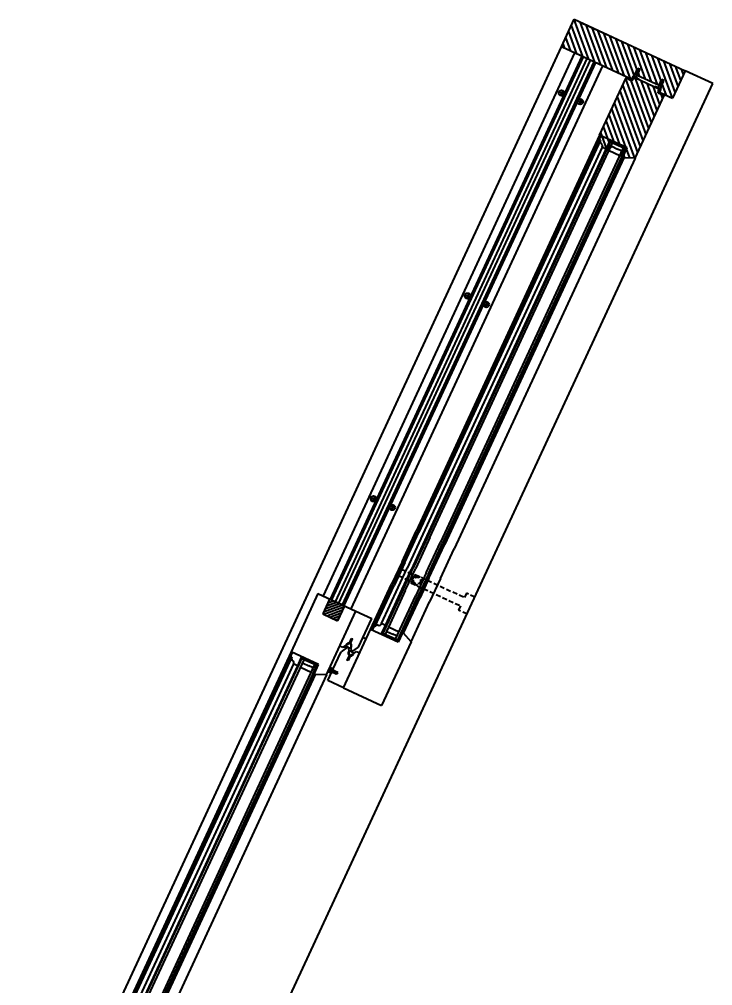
# Model space of a CAD drawing. Header units: inches. Extents: x 1985 to 11287, y 379 to 3234.
# Drawn here: x 7336.3 to 7373.5, y 1508.8 to 1560.6 of the extents above; entities that cross this region are included whole.
import ezdxf

# ---------------------------------------------------------------- set-up
doc = ezdxf.new("R2010")
doc.units = ezdxf.units.IN
doc.header["$MEASUREMENT"] = 0
doc.linetypes.add('HIDDEN', pattern=[0.375, 0.25, -0.125])
doc.layers.get('0').update_dxf_attribs({"linetype": 'CONTINUOUS'})
doc.layers.get('Defpoints').update_dxf_attribs({"linetype": 'CONTINUOUS'})
for name, color, linetype in [('glass 99', 6, 'CONTINUOUS'), ('glazing tape 99', 7, 'CONTINUOUS'), ('hardware 99', 94, 'CONTINUOUS'), ('hatch 99', 1, 'CONTINUOUS'), ('weatherstripping 99', 5, 'CONTINUOUS'), ('wood detail 99', 7, 'CONTINUOUS')]:
    doc.layers.add(name, color=color, linetype=linetype)
doc.styles.get("Standard").update_dxf_attribs({"font": 'txt.shx', "width": 0.8})
doc.dimstyles.new('Elevation', dxfattribs={"dimscale": 2, "dimtxt": 0.75, "dimasz": 0.0625, "dimexe": 0.0625, "dimexo": 0.0625, "dimgap": 0.0625, "dimtad": 1, "dimdec": 5, "dimzin": 0, "dimdsep": 46, "dimlunit": 5, "dimtxsty": 'Standard', "dimblk1": 'OBLIQUE', "dimblk2": 'OBLIQUE', "dimsah": 1, "dimcen": 2, "dimdle": 0.0625, "dimclrd": 1, "dimclre": 1, "dimadec": 1, "dimazin": 0, "dimtfac": 0.375, "dimtdec": 5, "dimtmove": 0, "dimatfit": 3, "dimldrblk": 'OBLIQUE', "dimfxl": 1, "dimfrac": 2, "dimtolj": 1, "dimtzin": 0, "dimarcsym": 0})

# ---------------------------------------------------------------- blocks, each defined once
blk = doc.blocks.new('_OBLIQUE')
at = {"color": 0, "linetype": 'ByBlock'}
blk.add_line((-0.5, -0.5), (0.5, 0.5), dxfattribs=at)
blk = doc.blocks.new('*D167')
at = {"layer": 'Defpoints', "color": 0}
for p in [(7365.412, 1559.165), (7335.455, 1503.481), (7204.665, 1497.57), (7336.866, 1497.57), (7336.866, 1497.57)]:
    blk.add_point(p, dxfattribs=at)
at = {"layer": 'wood detail 99', "color": 1, "lineweight": -2}
blk.add_arc((7336.866, 1497.57), 6.078, 65.1346, 180, dxfattribs=at)
at = {"layer": 'wood detail 99', "color": 1, "lineweight": -2, "xscale": 0.125, "yscale": 0.125, "zscale": 0.125}
for p, rotation in [((7339.421, 1503.084), 335.1346450684126), ((7330.788, 1497.57), 270.000000000004)]:
    blk.add_blockref('_OBLIQUE', p, dxfattribs=dict(at, rotation=rotation))
at = {"layer": 'wood detail 99', "color": 0, "insert": (7333.123, 1503.429), "char_height": 1.5, "attachment_point": 5, "rotation": 32.5673}
blk.add_mtext('\\A1;114.9°"', dxfattribs=at)

msp = doc.modelspace()

# ---------------------------------------------------------------- hatches: boundary and pattern name
at = {"layer": 'glazing tape 99'}
h = msp.add_hatch(color=7, dxfattribs=at)
h.paths.add_polyline_path([(7368.004352, 1554.131364), (7367.794108, 1553.677715), (7367.850814, 1553.651434), (7368.061058, 1554.105084)])
h.paths.add_polyline_path([(7368.845063, 1553.715836), (7368.634819, 1553.262186), (7368.691525, 1553.235906), (7368.901769, 1553.689555)])
h = msp.add_hatch(color=7, dxfattribs=at)
h.paths.add_polyline_path([(7355.948141, 1528.117305), (7355.737898, 1527.663655), (7355.794604, 1527.637375), (7356.004847, 1528.091024)])
h.paths.add_polyline_path([(7356.808615, 1527.744419), (7356.598371, 1527.29077), (7356.655078, 1527.26449), (7356.865321, 1527.718139)])
h = msp.add_hatch(color=7, dxfattribs=at)
h.paths.add_polyline_path([(7351.434067, 1526.403548), (7351.223823, 1525.949898), (7351.280529, 1525.923618), (7351.490773, 1526.377267)])
h.paths.add_polyline_path([(7352.274777, 1525.988019), (7352.064534, 1525.53437), (7352.12124, 1525.50809), (7352.331483, 1525.961739)])
at = {"layer": 'hardware 99'}
h = msp.add_hatch(dxfattribs=at)
h.set_pattern_fill('ANSI31', color=256, angle=65.1346451, style=0)
h.set_pattern_definition([(20.134645, (6312.31245, 2363.49343), (0.043028434, -0.117360785), [])])
h.paths.add_polyline_path([(7352.952597, 1529.53149), (7352.58467, 1528.737604), (7353.378556, 1528.369678), (7353.746483, 1529.163564)])
at = {"layer": 'hatch 99'}
h = msp.add_hatch(dxfattribs=at)
h.set_pattern_fill('ANSI31', color=256, scale=2, angle=65.1346451, style=0)
h.set_pattern_definition([(110.134645, (8628.2053, 1199.71944), (-0.23472157, -0.08605687), [])])
h.paths.add_polyline_path([(7366.094978, 1560.638999), (7365.411686, 1559.16464), (7369.140115, 1557.4367), (7369.360486, 1557.696082), (7369.474041, 1557.941103), (7369.511651, 1558.022256), (7369.625063, 1557.969695), (7369.473898, 1557.643521), (7370.641591, 1557.102354), (7370.792757, 1557.428528), (7370.906169, 1557.375967), (7370.755004, 1557.049793), (7370.699535, 1556.713987), (7371.365832, 1556.405192), (7372.049124, 1557.879552)])
h.paths.add_polyline_path([(7369.334779, 1557.522279), (7369.184716, 1557.347144), (7368.872834, 1557.491685), (7367.453695, 1554.429566), (7368.928055, 1553.746274), (7368.691525, 1553.235906), (7368.748231, 1553.209626), (7369.359954, 1553.191825), (7370.914255, 1556.545589), (7370.602374, 1556.690131), (7370.639006, 1556.917836)])
h.paths.add_polyline_path([(7367.531723, 1554.393404), (7367.436477, 1554.187888), (7367.493183, 1554.161608), (7367.487665, 1554.149702, 0.350781059), (7367.540894, 1553.967281, -0.375199902), (7367.588605, 1553.772955), (7367.794108, 1553.677715), (7368.020757, 1554.166762)], flags=17)
at = {"layer": 'weatherstripping 99'}
h = msp.add_hatch(dxfattribs=at)
h.set_pattern_fill('ANSI36', color=256, scale=0.125, angle=380.1346451, style=0)
h.set_pattern_definition([(155.1346451, (6514.06069, 161.94429), (-0.01823882797, 0.02567423696), [0.0390625, -0.0078125, 0, -0.0078125])])
h.paths.add_polyline_path([(7352.972419, 1525.850803), (7353.112542, 1525.785863), (7353.00742, 1525.559038), (7352.855409, 1525.629487)])
msp.add_hatch(color=256, dxfattribs=at).paths.add_polyline_path([(7353.112542, 1525.785863), (7353.140644, 1525.772839), (7353.100495, 1525.686165), (7353.118471, 1525.645069), (7353.172722, 1525.619927), (7353.159396, 1525.694711), (7353.18507, 1525.682812), (7353.198396, 1525.608028), (7353.269971, 1525.574857), (7353.256646, 1525.649641), (7353.282319, 1525.637742), (7353.309564, 1525.538321), (7353.303361, 1525.524937), (7353.074865, 1525.630833), (7353.035566, 1525.545994), (7353.00742, 1525.559038)])

# ---------------------------------------------------------------- linework, layer by layer
at = {"layer": 'glass 99', "color": 6}
for p, q in [((7358.229269, 1532.890727), (7368.061058, 1554.105084)), ((7358.342681, 1532.838166), (7368.151476, 1554.002906)), ((7368.718537, 1553.740102), (7358.909743, 1532.575362)), ((7368.845063, 1553.715836), (7359.023155, 1532.522801)), ((7367.963228, 1553.596719), (7368.53029, 1553.333915)), ((7368.101608, 1553.82398), (7368.029076, 1553.7388)), ((7368.831949, 1553.687541), (7368.038063, 1554.055467)), ((7368.101608, 1553.82398), (7368.414634, 1553.678908)), ((7368.614247, 1553.586397), (7368.414634, 1553.678908)), ((7368.614247, 1553.586397), (7368.596137, 1553.475995)), ((7358.229269, 1532.890727), (7357.466406, 1531.244674)), ((7358.342681, 1532.838166), (7357.579818, 1531.192113)), ((7358.146879, 1530.929308), (7358.909743, 1532.575362)), ((7358.260292, 1530.876747), (7359.023155, 1532.522801)), ((7356.906277, 1530.036068), (7357.466406, 1531.244674)), ((7357.01969, 1529.983507), (7357.579818, 1531.192113)), ((7358.146879, 1530.929308), (7357.586751, 1529.720702)), ((7358.260292, 1530.876747), (7357.700164, 1529.668141)), ((7356.906277, 1530.036068), (7355.794604, 1527.637375)), ((7357.01969, 1529.983507), (7355.931011, 1527.63443)), ((7356.498072, 1527.371626), (7357.586751, 1529.720702)), ((7356.598371, 1527.29077), (7357.700164, 1529.668141)), ((7356.611485, 1527.319065), (7355.817598, 1527.686991)), ((7356.034302, 1527.78598), (7356.052412, 1527.896383)), ((7356.034302, 1527.78598), (7356.347328, 1527.640909)), ((7356.11826, 1528.038463), (7356.685321, 1527.775659)), ((7356.546942, 1527.548398), (7356.347328, 1527.640909)), ((7356.546942, 1527.548398), (7356.619474, 1527.633578)), ((7341.685264, 1505.219617), (7351.490773, 1526.377267)), ((7341.798676, 1505.167056), (7351.58119, 1526.27509)), ((7352.261664, 1525.959725), (7351.467778, 1526.327651)), ((7352.148252, 1526.012285), (7342.365738, 1504.904251)), ((7352.274777, 1525.988019), (7342.47915, 1504.85169)), ((7351.392943, 1525.868903), (7351.960005, 1525.606098)), ((7351.531323, 1526.096164), (7351.45879, 1526.010984)), ((7351.531323, 1526.096164), (7351.844348, 1525.951092)), ((7352.043962, 1525.858581), (7351.844348, 1525.951092)), ((7352.043962, 1525.858581), (7352.025852, 1525.748179))]:
    msp.add_line(p, q, dxfattribs=at)
at = {"layer": 'glazing tape 99', "color": 7}
for p, q in [((7368.004352, 1554.131364), (7368.061058, 1554.105084)), ((7367.794108, 1553.677715), (7367.850814, 1553.651434)), ((7355.948141, 1528.117305), (7356.004847, 1528.091024)), ((7355.737898, 1527.663655), (7355.794604, 1527.637375)), ((7351.434067, 1526.403548), (7351.490773, 1526.377267)), ((7351.223823, 1525.949898), (7351.280529, 1525.923618))]:
    msp.add_line(p, q, dxfattribs=at)
at = {"layer": 'glazing tape 99'}
for p, q in [((7367.850814, 1553.651434), (7368.061058, 1554.105084)), ((7368.634819, 1553.262186), (7368.845063, 1553.715836)), ((7368.845063, 1553.715836), (7368.901769, 1553.689555)), ((7368.634819, 1553.262186), (7368.691525, 1553.235906)), ((7355.794604, 1527.637375), (7356.004847, 1528.091024)), ((7356.808615, 1527.744419), (7356.598371, 1527.29077)), ((7356.808615, 1527.744419), (7356.865321, 1527.718139)), ((7356.598371, 1527.29077), (7356.655078, 1527.26449)), ((7351.280529, 1525.923618), (7351.490773, 1526.377267)), ((7352.064534, 1525.53437), (7352.274777, 1525.988019)), ((7352.274777, 1525.988019), (7352.331483, 1525.961739)), ((7352.064534, 1525.53437), (7352.12124, 1525.50809))]:
    msp.add_line(p, q, dxfattribs=at)
at = {"layer": 'hardware 99'}
for p, q in [((7366.109172, 1558.84139), (7352.601019, 1529.694429)), ((7366.490237, 1558.664785), (7352.982084, 1529.517824)), ((7366.571894, 1558.626941), (7353.063741, 1529.47998)), ((7366.766963, 1558.536537), (7353.25881, 1529.389576)), ((7366.948423, 1558.452439), (7353.44027, 1529.305478)), ((7367.143492, 1558.362034), (7353.635339, 1529.215073)), ((7367.225149, 1558.324191), (7353.716996, 1529.17723)), ((7367.606214, 1558.147586), (7354.098061, 1529.000625)), ((7365.271951, 1556.74951), (7365.544141, 1556.623364)), ((7365.471119, 1556.822532), (7365.344973, 1556.550342)), ((7366.551242, 1556.156623), (7366.279052, 1556.282769)), ((7366.47822, 1556.355791), (7366.352074, 1556.083601)), ((7360.226104, 1545.861929), (7360.498293, 1545.735783)), ((7360.425272, 1545.93495), (7360.299125, 1545.662761)), ((7361.505395, 1545.269042), (7361.233205, 1545.395188)), ((7361.432373, 1545.46821), (7361.306227, 1545.19602)), ((7355.180256, 1534.974348), (7355.452446, 1534.848201)), ((7355.379424, 1535.047369), (7355.253278, 1534.77518)), ((7356.459547, 1534.38146), (7356.187358, 1534.507607)), ((7356.386526, 1534.580628), (7356.260379, 1534.308439)), ((7353.746483, 1529.163564), (7352.952597, 1529.53149))]:
    msp.add_line(p, q, dxfattribs=at)
for centre in [(7365.408046, 1556.686437), (7366.415147, 1556.219696), (7360.362199, 1545.798856), (7361.3693, 1545.332115), (7355.316351, 1534.911274), (7356.323452, 1534.444534)]:
    msp.add_circle(centre, 0.15, dxfattribs=at)
at = {"layer": 'weatherstripping 99'}
for p, q in [((7369.474041, 1557.941103), (7369.352424, 1557.678686)), ((7369.459892, 1557.760747), (7369.417669, 1557.669642)), ((7369.459892, 1557.760747), (7369.488258, 1557.683378)), ((7369.474041, 1557.941103), (7369.531201, 1557.914613)), ((7369.513361, 1557.876119), (7369.477732, 1557.79924)), ((7369.477732, 1557.79924), (7369.506098, 1557.721871)), ((7369.513361, 1557.876119), (7369.541727, 1557.798751)), ((7369.531201, 1557.914613), (7369.559567, 1557.837244)), ((7369.559567, 1557.837244), (7369.541727, 1557.798751)), ((7369.352424, 1557.678686), (7369.219372, 1557.529987)), ((7369.219372, 1557.529987), (7369.309777, 1557.586665)), ((7369.339311, 1557.52643), (7369.564208, 1557.422202)), ((7369.39244, 1557.615204), (7369.427162, 1557.599113)), ((7369.417669, 1557.669642), (7369.452391, 1557.653551)), ((7369.462127, 1557.626995), (7369.453717, 1557.608849)), ((7369.564208, 1557.422202), (7369.481706, 1557.490351)), ((7369.506098, 1557.721871), (7369.488258, 1557.683378)), ((7370.734071, 1557.293027), (7370.716231, 1557.254534)), ((7370.7936, 1557.2829), (7370.716231, 1557.254534)), ((7370.81144, 1557.321394), (7370.734071, 1557.293027)), ((7370.8686, 1557.294903), (7370.746982, 1557.032485)), ((7370.7936, 1557.2829), (7370.757971, 1557.206021)), ((7370.8686, 1557.294903), (7370.81144, 1557.321394)), ((7370.639285, 1556.924065), (7370.414388, 1557.028293)), ((7370.414388, 1557.028293), (7370.519715, 1557.009393)), ((7370.636631, 1557.082778), (7370.628222, 1557.064632)), ((7370.672679, 1557.021985), (7370.637958, 1557.038077)), ((7370.680602, 1557.177655), (7370.662762, 1557.139161)), ((7370.740131, 1557.167527), (7370.662762, 1557.139161)), ((7370.697909, 1557.076423), (7370.663187, 1557.092515)), ((7370.757971, 1557.206021), (7370.680602, 1557.177655)), ((7370.740131, 1557.167527), (7370.697909, 1557.076423)), ((7370.719499, 1556.834853), (7370.704335, 1556.940464)), ((7370.746982, 1557.032485), (7370.719499, 1556.834853)), ((7354.163852, 1527.408586), (7354.04559, 1527.153408)), ((7353.915406, 1526.238131), (7354.033668, 1526.493309)), ((7352.855409, 1525.629487), (7352.960531, 1525.856312)), ((7353.035566, 1525.545994), (7352.855409, 1525.629487)), ((7353.140644, 1525.772839), (7352.960531, 1525.856312)), ((7353.00742, 1525.559038), (7353.112542, 1525.785863)), ((7353.074865, 1525.630833), (7353.035566, 1525.545994)), ((7353.074865, 1525.630833), (7353.303361, 1525.524937)), ((7353.140644, 1525.772839), (7353.100495, 1525.686165)), ((7353.100495, 1525.686165), (7353.118471, 1525.645069)), ((7353.118471, 1525.645069), (7353.172722, 1525.619927)), ((7353.172722, 1525.619927), (7353.159396, 1525.694711)), ((7353.18507, 1525.682812), (7353.159396, 1525.694711)), ((7353.198396, 1525.608028), (7353.18507, 1525.682812)), ((7353.198396, 1525.608028), (7353.269971, 1525.574857)), ((7353.269971, 1525.574857), (7353.256646, 1525.649641)), ((7353.282319, 1525.637742), (7353.256646, 1525.649641)), ((7353.309564, 1525.538321), (7353.282319, 1525.637742)), ((7353.309564, 1525.538321), (7353.303361, 1525.524937)), ((7353.303361, 1525.524937), (7353.309564, 1525.538321))]:
    msp.add_line(p, q, dxfattribs=at)
for centre, radius, start, end in [((7369.366645, 1557.577191), 0.057652, 170.5418568, 241.6981924), ((7369.587785, 1557.66053), 0.200534, 193.0632079, 238.0632079), ((7369.435571, 1557.617259), 0.02, 245.1346451, 335.1346451), ((7369.443981, 1557.635405), 0.02, 335.1346451, 65.1346451), ((7370.580997, 1557.200333), 0.200534, 252.2060822, 297.2060822), ((7370.646368, 1557.056223), 0.02, 155.1346451, 245.1346451), ((7370.654777, 1557.074369), 0.02, 65.1346451, 155.1346451), ((7370.660348, 1556.977732), 0.057652, 248.5710977, 319.7274333), ((7353.979889, 1527.011643), 0.15625, 339.3326926, 150.9365975), ((7353.897944, 1527.057185), 0.0625, 150.9365975, 215.2233593), ((7354.051114, 1527.165328), 0.25, 215.2233593, 275.0459308), ((7354.099369, 1526.635075), 0.15625, 159.3326926, 330.9365975), ((7354.011653, 1526.668163), 0.0625, 95.0459308, 159.3326926), ((7354.028144, 1526.481389), 0.25, 35.2233593, 95.0459308), ((7354.067606, 1526.978555), 0.0625, 275.0459308, 339.3326926), ((7354.181315, 1526.589533), 0.0625, 330.9365975, 35.2233593)]:
    msp.add_arc(centre, radius, start, end, dxfattribs=at)
at = {"layer": 'wood detail 99', "color": 0}
for p, q in [((7365.411686, 1559.16464), (7366.094978, 1560.638999)), ((7366.094978, 1560.638999), (7372.049124, 1557.879552)), ((7366.520274, 1560.441896), (7368.164752, 1559.679763)), ((7366.520274, 1560.441896), (7368.164752, 1559.679763)), ((7367.370866, 1560.047689), (7368.164752, 1559.679763)), ((7367.370866, 1560.047689), (7368.164752, 1559.679763)), ((7369.140115, 1557.4367), (7365.411686, 1559.16464)), ((7369.359954, 1553.191825), (7370.914255, 1556.545589)), ((7352.789669, 1525.464009), (7354.37025, 1528.874479)), ((7352.789669, 1525.464009), (7354.37025, 1528.874479)), ((7354.511273, 1526.949212), (7355.220843, 1528.480272)), ((7353.709012, 1524.772237), (7355.154431, 1527.891062)), ((7353.709012, 1524.772237), (7355.154431, 1527.891062)), ((7357.331015, 1527.236611), (7355.750434, 1523.82614)), ((7353.113383, 1525.716587), (7353.567995, 1526.697516)), ((7352.85842, 1525.166444), (7353.073858, 1525.631301))]:
    msp.add_line(p, q, dxfattribs=at)
at = {"layer": 'wood detail 99'}
for p, q in [((7336.865606, 1497.569877), (7365.411686, 1559.16464)), ((7369.360486, 1557.696082), (7369.511651, 1558.022256)), ((7369.473898, 1557.643521), (7369.625063, 1557.969695)), ((7369.511651, 1558.022256), (7369.625063, 1557.969695)), ((7372.049124, 1557.879552), (7371.365832, 1556.405192)), ((7372.049124, 1557.879552), (7372.049124, 1557.879552)), ((7373.523484, 1557.19626), (7372.049124, 1557.879552)), ((7372.049124, 1557.879552), (7372.049124, 1557.879552)), ((7367.453695, 1554.429566), (7368.872834, 1557.491685)), ((7368.872834, 1557.491685), (7369.184716, 1557.347144)), ((7368.899114, 1557.548392), (7369.140115, 1557.4367)), ((7369.140115, 1557.4367), (7369.360486, 1557.696082)), ((7369.184716, 1557.347144), (7369.334779, 1557.522279)), ((7369.334779, 1557.522279), (7370.639006, 1556.917836)), ((7369.473898, 1557.643521), (7370.641591, 1557.102354)), ((7369.581994, 1557.407708), (7369.491491, 1557.449651)), ((7370.641591, 1557.102354), (7370.792757, 1557.428528)), ((7370.755004, 1557.049793), (7370.906169, 1557.375967)), ((7370.792757, 1557.428528), (7370.906169, 1557.375967)), ((7338.966867, 1482.632377), (7373.523484, 1557.19626)), ((7370.602374, 1556.690131), (7370.639006, 1556.917836)), ((7370.699535, 1556.713987), (7370.755004, 1557.049793)), ((7370.699535, 1556.713987), (7371.365832, 1556.405192)), ((7370.602374, 1556.690131), (7370.914255, 1556.545589)), ((7367.453695, 1554.429566), (7357.605501, 1533.179812)), ((7367.436477, 1554.187888), (7357.683529, 1533.14365)), ((7367.493183, 1554.161608), (7357.740235, 1533.11737)), ((7367.588605, 1553.772955), (7357.96706, 1533.012248)), ((7367.794108, 1553.677715), (7358.172563, 1532.917008)), ((7368.691525, 1553.235906), (7368.928055, 1553.746274)), ((7359.079861, 1532.49652), (7368.691525, 1553.235906)), ((7369.359954, 1553.191825), (7359.646923, 1532.233716)), ((7368.748231, 1553.209626), (7368.691525, 1553.235906)), ((7356.842638, 1531.533759), (7357.605501, 1533.179812)), ((7356.931929, 1531.521899), (7357.683529, 1533.14365)), ((7356.988635, 1531.495619), (7357.740235, 1533.11737)), ((7357.96706, 1533.012248), (7357.121601, 1531.187975)), ((7358.172563, 1532.917008), (7357.327104, 1531.092735)), ((7359.079861, 1532.49652), (7358.234402, 1530.672247)), ((7358.902831, 1530.628167), (7359.646923, 1532.233716)), ((7356.842638, 1531.533759), (7356.28251, 1530.325153)), ((7356.931929, 1531.521899), (7356.360537, 1530.288991)), ((7356.988635, 1531.495619), (7356.417244, 1530.26271)), ((7356.644068, 1530.157588), (7357.121601, 1531.187975)), ((7356.849571, 1530.062348), (7357.327104, 1531.092735)), ((7355.154431, 1527.891062), (7356.28251, 1530.325153)), ((7355.329093, 1528.063411), (7356.360537, 1530.288991)), ((7355.385799, 1528.03713), (7356.417244, 1530.26271)), ((7357.75687, 1529.641861), (7358.234402, 1530.672247)), ((7358.902831, 1530.628167), (7358.323931, 1529.379056)), ((7352.328829, 1529.820575), (7350.88341, 1526.70175)), ((7352.328829, 1529.820575), (7354.37025, 1528.874479)), ((7355.742638, 1528.212545), (7356.644068, 1530.157588)), ((7355.948141, 1528.117305), (7356.849571, 1530.062348)), ((7352.952597, 1529.53149), (7352.58467, 1528.737604)), ((7357.75687, 1529.641861), (7356.865321, 1527.718139)), ((7357.331015, 1527.236611), (7358.323931, 1529.379056)), ((7352.58467, 1528.737604), (7353.378556, 1528.369678)), ((7353.746483, 1529.163564), (7353.378556, 1528.369678)), ((7354.37025, 1528.874479), (7355.220843, 1528.480272)), ((7356.865321, 1527.718139), (7356.628791, 1527.20777)), ((7356.922027, 1527.691858), (7356.865321, 1527.718139)), ((7354.068319, 1527.20245), (7353.67311, 1526.924336)), ((7354.068319, 1527.20245), (7353.67311, 1526.924336)), ((7354.068319, 1527.20245), (7354.111568, 1526.721133)), ((7354.068319, 1527.20245), (7354.111568, 1526.721133)), ((7354.135499, 1527.421726), (7354.192205, 1527.395446)), ((7354.917914, 1527.380721), (7354.747795, 1527.459562)), ((7350.88341, 1526.70175), (7341.061496, 1505.508702)), ((7353.67311, 1526.924336), (7353.502995, 1527.003176)), ((7353.67311, 1526.924336), (7353.502995, 1527.003176)), ((7353.922107, 1526.94671), (7353.567995, 1526.697516)), ((7353.922107, 1526.94671), (7353.567995, 1526.697516)), ((7353.863089, 1526.905178), (7353.732131, 1526.96587)), ((7353.967693, 1526.925583), (7353.922107, 1526.94671)), ((7353.967693, 1526.925583), (7353.922107, 1526.94671)), ((7353.96769, 1526.925585), (7353.92211, 1526.946709)), ((7353.967693, 1526.925583), (7354.010942, 1526.444272)), ((7353.967693, 1526.925583), (7354.005349, 1526.506522)), ((7354.010942, 1526.444272), (7354.406145, 1526.722383)), ((7354.062055, 1526.480241), (7354.406145, 1526.722383)), ((7354.111568, 1526.721133), (7354.157148, 1526.700009)), ((7354.111568, 1526.721133), (7354.157148, 1526.700009)), ((7354.157148, 1526.700009), (7354.511273, 1526.949212)), ((7354.157148, 1526.700009), (7354.511273, 1526.949212)), ((7354.406145, 1526.722383), (7354.576267, 1526.64354)), ((7354.406145, 1526.722383), (7354.576267, 1526.64354)), ((7350.866191, 1526.460072), (7341.139524, 1505.47254)), ((7350.922897, 1526.433791), (7341.19623, 1505.446259)), ((7353.943759, 1526.224991), (7353.887053, 1526.251272)), ((7351.01832, 1526.045139), (7341.423055, 1505.341138)), ((7351.223823, 1525.949898), (7341.628558, 1505.245897)), ((7352.12124, 1525.50809), (7352.35777, 1526.018458)), ((7353.073858, 1525.631301), (7353.303361, 1525.524937)), ((7353.358393, 1525.499433), (7353.074865, 1525.630834)), ((7353.397918, 1525.584719), (7353.113383, 1525.716587)), ((7342.535856, 1504.82541), (7352.12124, 1525.50809)), ((7352.789669, 1525.464009), (7343.102918, 1504.562605)), ((7352.177946, 1525.481809), (7352.12124, 1525.50809)), ((7353.709012, 1524.772237), (7352.85842, 1525.166444)), ((7353.709012, 1524.772237), (7355.750434, 1523.82614))]:
    msp.add_line(p, q, dxfattribs=at)
at = {"layer": 'wood detail 99', "color": 7}
for p, q in [((7367.436477, 1554.187888), (7367.531723, 1554.393404)), ((7367.493183, 1554.161608), (7367.436477, 1554.187888)), ((7368.928055, 1553.746274), (7367.453695, 1554.429566)), ((7368.020757, 1554.166762), (7367.794108, 1553.677715)), ((7367.794108, 1553.677715), (7367.588605, 1553.772955)), ((7368.748231, 1553.209626), (7359.136567, 1532.47024)), ((7369.359954, 1553.191825), (7368.748231, 1553.209626)), ((7358.291108, 1530.645967), (7359.136567, 1532.47024)), ((7358.291108, 1530.645967), (7357.813576, 1529.61558)), ((7356.922027, 1527.691858), (7357.813576, 1529.61558)), ((7355.948141, 1528.117305), (7355.742638, 1528.212545)), ((7356.628791, 1527.20777), (7355.154431, 1527.891062)), ((7355.329093, 1528.063411), (7355.232459, 1527.8549)), ((7355.385799, 1528.03713), (7355.329093, 1528.063411)), ((7355.721493, 1527.628258), (7355.948141, 1528.117305)), ((7357.331015, 1527.236611), (7356.922027, 1527.691858)), ((7354.017204, 1527.166477), (7354.135499, 1527.421726)), ((7354.07391, 1527.140196), (7354.192205, 1527.395446)), ((7350.866191, 1526.460072), (7350.961438, 1526.665588)), ((7352.35777, 1526.018458), (7350.88341, 1526.70175)), ((7350.922897, 1526.433791), (7350.866191, 1526.460072)), ((7351.450472, 1526.438945), (7351.223823, 1525.949898)), ((7354.005349, 1526.506522), (7353.887053, 1526.251272)), ((7354.062055, 1526.480241), (7353.943759, 1526.224991)), ((7351.223823, 1525.949898), (7351.01832, 1526.045139)), ((7352.177946, 1525.481809), (7342.592562, 1504.79913)), ((7352.789669, 1525.464009), (7352.177946, 1525.481809)), ((7353.358393, 1525.499433), (7353.397918, 1525.584719))]:
    msp.add_line(p, q, dxfattribs=at)
at = {"layer": 'wood detail 99', "color": 1, "linetype": 'HIDDEN'}
for p, q in [((7357.570085, 1530.353608), (7356.634434, 1530.787235)), ((7357.727768, 1530.693845), (7356.792116, 1531.127472)), ((7357.527224, 1530.855673), (7357.31698, 1530.402024)), ((7357.527224, 1530.855673), (7360.192413, 1529.620491)), ((7357.31698, 1530.402024), (7359.982169, 1529.166842)), ((7360.297535, 1529.847316), (7360.192413, 1529.620491)), ((7360.751184, 1529.637072), (7360.297535, 1529.847316)), ((7359.982169, 1529.166842), (7359.877047, 1528.940018)), ((7360.330697, 1528.729774), (7359.877047, 1528.940018))]:
    msp.add_line(p, q, dxfattribs=at)
for radius in [0.25, 0.1875]:
    msp.add_circle((7357.648927, 1530.523726), radius, dxfattribs=at)
at = {"layer": 'wood detail 99', "color": 7}
for centre, radius, start, end in [((7367.628292, 1554.09176), 0.152097, 152.6622813, 234.9266254), ((7367.453495, 1553.842803), 0.152097, 332.6622813, 54.9266254), ((7355.602011, 1528.270487), 0.152097, 255.3426648, 337.6070089), ((7355.523177, 1527.98022), 0.148699, 74.2558715, 157.4978711), ((7351.058007, 1526.363943), 0.152097, 152.6622813, 234.9266254), ((7350.88321, 1526.114987), 0.152097, 332.6622813, 54.9266254)]:
    msp.add_arc(centre, radius, start, end, dxfattribs=at)

# ---------------------------------------------------------------- dimensions: what is measured, and where the dimension line sits
at = {"layer": 'wood detail 99'}
dim = msp.add_angular_dim_2l(base=(7335.454757, 1503.481429), line1=((7336.865606, 1497.569877), (7365.411686, 1559.16464)), line2=((7336.865606, 1497.569877), (7204.665013, 1497.569877)), dimstyle='Elevation', override={"dimpost": '"'}, dxfattribs=at)
dim.commit()
dim.dimension.update_dxf_attribs({"geometry": '*D167', "text_midpoint": (7333.123101, 1503.429228)})

doc.saveas('drawing.dxf')
